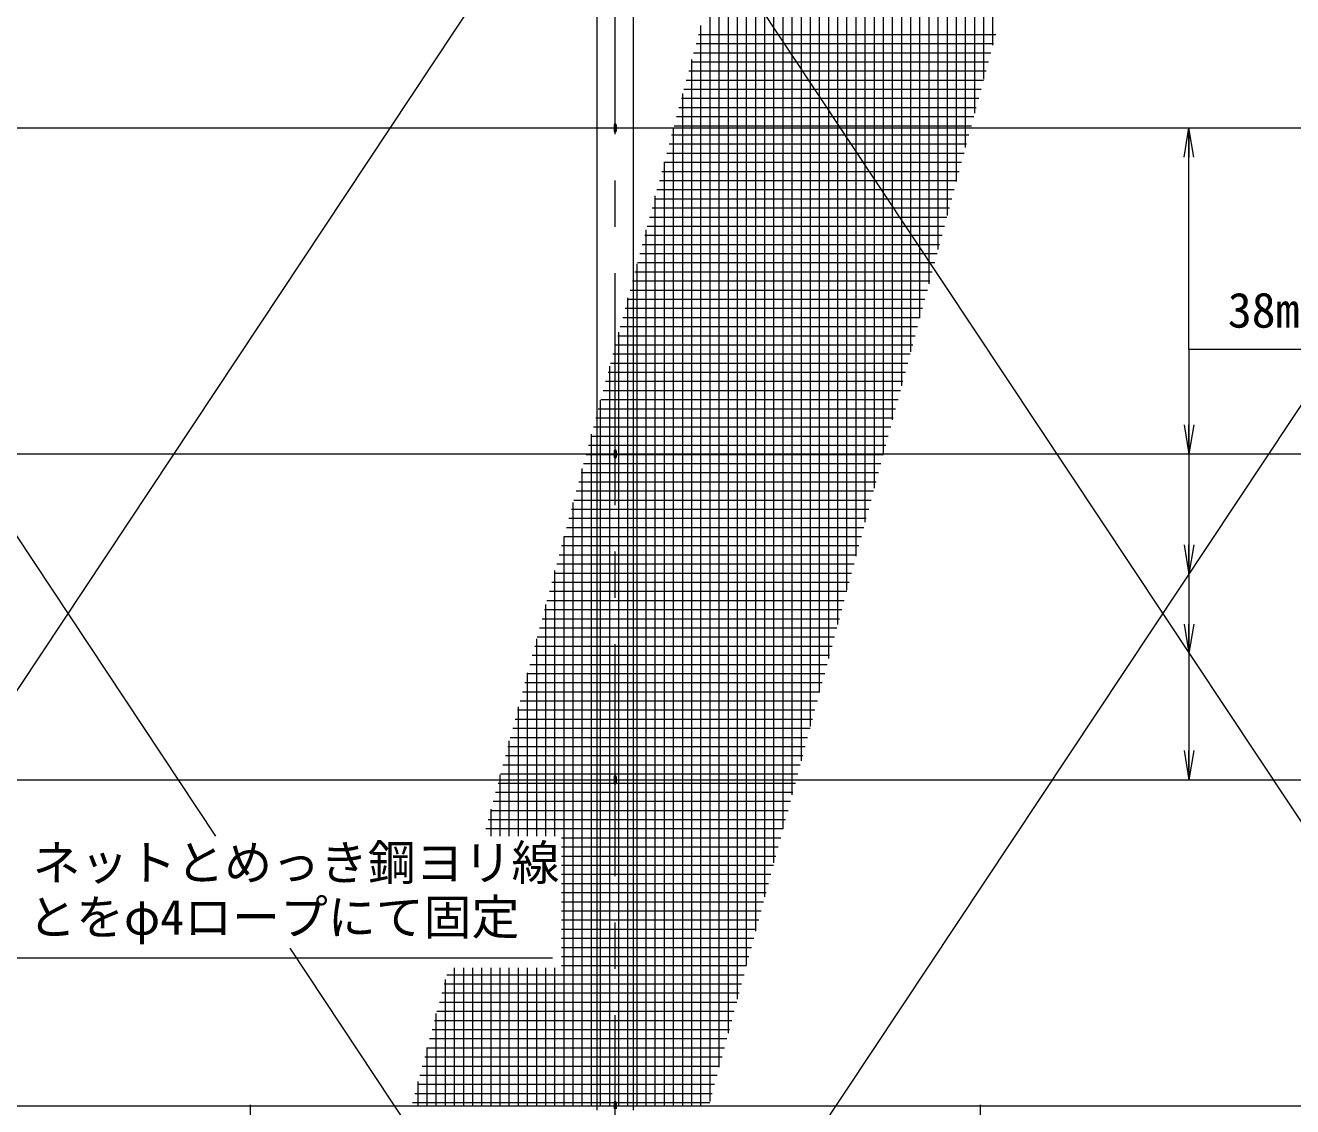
# Model space of a CAD drawing. Units: millimetres at full size; details may follow other scales. Extents: x -16800 to 16800, y -11880 to 11880.
# Drawn here: x -10902 to -3958, y -492 to 5430 of the extents above; entities that cross this region are included whole.
import ezdxf
from ezdxf.enums import TextEntityAlignment as Align

# ---------------------------------------------------------------- set-up
doc = ezdxf.new("R2010")
doc.units = ezdxf.units.MM
doc.header["$LTSCALE"] = 40
doc.linetypes.add('USER1', pattern=[50.8, 31.75, -6.35, 6.35, -6.35])
for name, color, linetype, lineweight in [('0-0_D-STR1', 1, 'Continuous', 18), ('0-1_D-BMK', 2, 'USER1', 13), ('0-2_D-STR3', 3, 'Continuous', 13), ('0-7_0', 7, 'Continuous', 18), ('0-9_D-STR-TXT', 7, 'Continuous', 13), ('0-A_D-STR2', 7, 'Continuous', 13)]:
    doc.layers.add(name, color=color, linetype=linetype, lineweight=lineweight)
doc.styles.add('ＭＳ ゴシック', font='')
doc.styles.get('ＭＳ ゴシック').set_extended_font_data('MS Gothic')

# ---------------------------------------------------------------- blocks, each defined once
blk = doc.blocks.new('_Open')
at = {"layer": '0-7_0'}
blk.add_line((-40, 6.67), (0, 0), dxfattribs=at)
blk.add_lwpolyline([(-40, -6.67), (0, 0), (-40, 0)], dxfattribs=at)

msp = doc.modelspace()

# ---------------------------------------------------------------- linework, layer by layer
at = {"layer": '0-0_D-STR1'}
msp.add_line((-7570.08, -512.48), (-7570.08, 6757.52), dxfattribs=at)
msp.add_lwpolyline([(-7570.08, 6757.52), (-7770.08, 6757.52), (-7770.08, -512.48)], dxfattribs=at)
at = {"layer": '0-1_D-BMK'}
for p, q in [((-7670.08, -3293.48), (-7670.08, 6808.52)), ((-9670.08, -482.48), (-9670.08, -607.89)), ((-5670.08, -482.48), (-5670.08, -2582.48))]:
    msp.add_line(p, q, dxfattribs=at)
at = {"layer": '0-2_D-STR3'}
for p, q in [((-13367.5, -1861.01), (-8260.04, 5836.59)), ((-13075.91, 5836.59), (-9859.97, 989.76)), ((-7079.9, 5836.74), (-2791.5, -621.65)), ((-12888.4, 4867.52), (-870.08, 4867.52)), ((-7676.08, 4884.52), (-7676.08, 4850.52)), ((-7664.08, 4884.52), (-7664.08, 4850.52)), ((-7371.64, -1861.07), (-3749.63, 3593.74)), ((-12888.4, 3082.52), (-870.08, 3082.52)), ((-7676.08, 3099.52), (-7676.08, 3065.52)), ((-7664.08, 3099.52), (-7664.08, 3065.52)), ((-12888.4, 1297.52), (-870.08, 1297.52)), ((-7676.08, 1314.52), (-7676.08, 1280.52)), ((-7664.08, 1314.52), (-7664.08, 1280.52)), ((-9452.16, 375.14), (-8799.91, -607.89)), ((-7676.08, -470.48), (-7676.08, -504.48)), ((-7664.08, -470.48), (-7664.08, -504.48)), ((-12888.4, -487.48), (-870.08, -487.48))]:
    msp.add_line(p, q, dxfattribs=at)
for centre, start, end in [((-7670.08, 4884.52), 0, 180), ((-7670.08, 4850.52), 180, 0), ((-7670.08, 3099.52), 0, 180), ((-7670.08, 3065.52), 180, 0), ((-7670.08, 1314.52), 0, 180), ((-7670.08, 1280.52), 180, 0), ((-7670.08, -470.48), 0, 180)]:
    msp.add_arc(centre, 6, start, end, dxfattribs=at)
at = {"layer": '0-9_D-STR-TXT'}
for q in [(-4526.15, 1299.52), (-4526.15, 2426.29), (-4526.15, 1992.76), (-4526.15, 3084.52)]:
    msp.add_line((-4526.15, 3654.64), q, dxfattribs=at)
for points in [[(-1855.45, 3654.64), (-4526.15, 3654.64), (-4526.15, 4865.52)], [(-8014.17, 321.52), (-11063.55, 321.52), (-11376.79, -485.61)]]:
    msp.add_lwpolyline(points, dxfattribs=at)
at = {"layer": '0-A_D-STR2'}
for p, q in [((-6850, 655.98), (-6850, 6657.52)), ((-6800, 842.59), (-6800, 6657.52)), ((-6750, 1029.19), (-6750, 6657.52)), ((-6700, 1215.79), (-6700, 6657.52)), ((-6650, 1402.39), (-6650, 6657.52)), ((-6600, 1589), (-6600, 6657.52)), ((-6550, 1775.6), (-6550, 6657.52)), ((-6500, 1962.2), (-6500, 6657.52)), ((-6450, 2148.8), (-6450, 6657.52)), ((-6400, 2335.41), (-6400, 6657.52)), ((-6350, 2522.01), (-6350, 6657.52)), ((-6300, 2708.61), (-6300, 6657.52)), ((-6250, 2895.21), (-6250, 6657.52)), ((-6200, 3081.82), (-6200, 6657.52)), ((-6150, 3268.42), (-6150, 6657.52)), ((-6100, 3455.02), (-6100, 6657.52)), ((-6050, 3641.62), (-6050, 6657.52)), ((-6000, 3828.23), (-6000, 6657.52)), ((-5950, 4014.83), (-5950, 6657.52)), ((-5900, 4201.43), (-5900, 6657.52)), ((-5850, 4388.03), (-5850, 6657.52)), ((-5800, 4574.64), (-5800, 6657.52)), ((-5750, 4761.24), (-5750, 6657.52)), ((-5700, 4947.84), (-5700, 6657.52)), ((-5650, 5134.44), (-5650, 6657.52)), ((-5600, 5321.05), (-5600, 6657.52)), ((-6900, 469.38), (-6900, 6548.86)), ((-6950, 282.78), (-6950, 6362.25)), ((-7000, 96.18), (-7000, 6175.65)), ((-7050, -90.43), (-7050, 5989.05)), ((-7100, -277.03), (-7100, 5802.45)), ((-7150, -463.63), (-7150, 5615.84)), ((-7200, -487.48), (-7200, 5429.24)), ((-7213.2, 5380), (-5584.2, 5380)), ((-7239.99, 5280), (-5611, 5280)), ((-7226.59, 5330), (-5597.6, 5330)), ((-7253.39, 5230), (-5624.4, 5230)), ((-7250, -487.48), (-7250, 5242.64)), ((-7266.79, 5180), (-5637.79, 5180)), ((-7293.58, 5080), (-5664.59, 5080)), ((-7280.18, 5130), (-5651.19, 5130)), ((-7306.98, 5030), (-5677.99, 5030)), ((-7300, -487.48), (-7300, 5056.04)), ((-7333.77, 4930), (-5704.78, 4930)), ((-7320.37, 4980), (-5691.38, 4980)), ((-7350, -487.48), (-7350, 4869.43)), ((-7347.17, 4880), (-5718.18, 4880)), ((-7360.57, 4830), (-5731.58, 4830)), ((-7387.36, 4730), (-5758.37, 4730)), ((-7373.96, 4780), (-5744.97, 4780)), ((-7400.76, 4680), (-5771.77, 4680)), ((-7400, -487.48), (-7400, 4682.83)), ((-7414.16, 4630), (-5785.17, 4630)), ((-7440.95, 4530), (-5811.96, 4530)), ((-7427.55, 4580), (-5798.56, 4580)), ((-7454.35, 4480), (-5825.36, 4480)), ((-7450, -487.48), (-7450, 4496.23)), ((-7481.14, 4380), (-5852.15, 4380)), ((-7467.75, 4430), (-5838.76, 4430)), ((-7500, -487.48), (-7500, 4309.63)), ((-7494.54, 4330), (-5865.55, 4330)), ((-7507.94, 4280), (-5878.95, 4280)), ((-7534.73, 4180), (-5905.74, 4180)), ((-7521.34, 4230), (-5892.35, 4230)), ((-7550, -487.48), (-7550, 4123.02)), ((-7548.13, 4130), (-5919.14, 4130)), ((-7574.93, 4030), (-5945.94, 4030)), ((-7561.53, 4080), (-5932.54, 4080)), ((-7588.32, 3980), (-5959.33, 3980)), ((-7601.72, 3930), (-5972.73, 3930)), ((-7600, -487.48), (-7600, 3936.42)), ((-7628.52, 3830), (-5999.53, 3830)), ((-7615.12, 3880), (-5986.13, 3880)), ((-7650, -487.48), (-7650, 3749.82)), ((-7641.91, 3780), (-6012.92, 3780)), ((-7655.31, 3730), (-6026.32, 3730)), ((-7682.11, 3630), (-6053.12, 3630)), ((-7668.71, 3680), (-6039.72, 3680)), ((-7700, -487.48), (-7700, 3563.22)), ((-7695.5, 3580), (-6066.51, 3580)), ((-7722.3, 3480), (-6093.31, 3480)), ((-7708.9, 3530), (-6079.91, 3530)), ((-7735.7, 3430), (-6106.71, 3430)), ((-7750, -487.48), (-7750, 3376.61)), ((-7749.09, 3380), (-6120.1, 3380)), ((-7775.89, 3280), (-6146.9, 3280)), ((-7762.49, 3330), (-6133.5, 3330)), ((-7789.29, 3230), (-6160.3, 3230)), ((-7816.08, 3130), (-6187.09, 3130)), ((-7802.68, 3180), (-6173.69, 3180)), ((-7800, -487.48), (-7800, 3190.01)), ((-7829.48, 3080), (-6200.49, 3080)), ((-7850, -487.48), (-7850, 3003.41)), ((-7842.88, 3030), (-6213.89, 3030)), ((-7869.67, 2930), (-6240.68, 2930)), ((-7856.27, 2980), (-6227.28, 2980)), ((-7883.07, 2880), (-6254.08, 2880)), ((-7909.86, 2780), (-6280.87, 2780)), ((-7900, -487.48), (-7900, 2816.81)), ((-7896.47, 2830), (-6267.48, 2830)), ((-7923.26, 2730), (-6294.27, 2730)), ((-7936.66, 2680), (-6307.67, 2680)), ((-7963.45, 2580), (-6334.46, 2580)), ((-7950.06, 2630), (-6321.06, 2630)), ((-7950, -487.48), (-7950, 2630.2)), ((-7976.85, 2530), (-6347.86, 2530)), ((-8000, 989.76), (-8000, 2443.6)), ((-7990.25, 2480), (-6361.26, 2480)), ((-8017.04, 2380), (-6388.05, 2380)), ((-8003.65, 2430), (-6374.65, 2430)), ((-8030.44, 2330), (-6401.45, 2330)), ((-8057.24, 2230), (-6428.24, 2230)), ((-8050, 989.76), (-8050, 2257)), ((-8043.84, 2280), (-6414.85, 2280)), ((-8070.63, 2180), (-6441.64, 2180)), ((-8084.03, 2130), (-6455.04, 2130)), ((-8110.83, 2030), (-6481.83, 2030)), ((-8100, 989.76), (-8100, 2070.4)), ((-8097.43, 2080), (-6468.44, 2080)), ((-8124.22, 1980), (-6495.23, 1980)), ((-8151.02, 1880), (-6522.03, 1880)), ((-8150, 989.76), (-8150, 1883.79)), ((-8137.62, 1930), (-6508.63, 1930)), ((-8164.41, 1830), (-6535.42, 1830)), ((-8177.81, 1780), (-6548.82, 1780)), ((-8204.61, 1680), (-6575.62, 1680)), ((-8200, 989.76), (-8200, 1697.19)), ((-8191.21, 1730), (-6562.22, 1730)), ((-8218, 1630), (-6589.01, 1630)), ((-8244.8, 1530), (-6615.81, 1530)), ((-8231.4, 1580), (-6602.41, 1580)), ((-8258.2, 1480), (-6629.21, 1480)), ((-8250, 989.76), (-8250, 1510.59)), ((-8271.59, 1430), (-6642.6, 1430)), ((-8300, 989.76), (-8300, 1323.99)), ((-8298.39, 1330), (-6669.4, 1330)), ((-8284.99, 1380), (-6656, 1380)), ((-8311.79, 1280), (-6682.8, 1280)), ((-8325.18, 1230), (-6696.19, 1230)), ((-8351.98, 1130), (-6722.99, 1130)), ((-8350, 989.76), (-8350, 1137.38)), ((-8338.58, 1180), (-6709.59, 1180)), ((-8365.38, 1080), (-6736.39, 1080)), ((-8378.77, 1030), (-6749.78, 1030)), ((-7963.57, 980), (-6763.18, 980)), ((-7963.57, 930), (-6776.58, 930)), ((-7963.57, 880), (-6789.98, 880)), ((-7963.57, 830), (-6803.37, 830)), ((-7963.57, 780), (-6816.77, 780)), ((-7963.57, 730), (-6830.17, 730)), ((-7963.57, 680), (-6843.57, 680)), ((-7963.57, 630), (-6856.96, 630)), ((-7963.57, 580), (-6870.36, 580)), ((-7963.57, 530), (-6883.76, 530)), ((-7963.57, 480), (-6897.16, 480)), ((-7963.57, 430), (-6910.55, 430)), ((-7963.57, 380), (-6923.95, 380)), ((-7963.57, 330), (-6937.35, 330)), ((-7963.57, 280), (-6950.75, 280)), ((-8593.13, 230), (-6964.14, 230)), ((-8550, -487.48), (-8550, 268.24)), ((-8500, -487.48), (-8500, 268.24)), ((-8450, -487.48), (-8450, 268.24)), ((-8400, -487.48), (-8400, 268.24)), ((-8350, -487.48), (-8350, 268.24)), ((-8300, -487.48), (-8300, 268.24)), ((-8250, -487.48), (-8250, 268.24)), ((-8200, -487.48), (-8200, 268.24)), ((-8150, -487.48), (-8150, 268.24)), ((-8100, -487.48), (-8100, 268.24)), ((-8050, -487.48), (-8050, 268.24)), ((-8000, -487.48), (-8000, 268.24)), ((-8606.53, 180), (-6977.54, 180)), ((-8600, -487.48), (-8600, 204.37)), ((-8633.33, 80), (-7004.34, 80)), ((-8619.93, 130), (-6990.94, 130)), ((-8650, -487.48), (-8650, 17.77)), ((-8646.72, 30), (-7017.73, 30)), ((-8660.12, -20), (-7031.13, -20)), ((-8686.92, -120), (-7057.93, -120)), ((-8673.52, -70), (-7044.53, -70)), ((-8700.31, -170), (-7071.32, -170)), ((-8700, -487.48), (-8700, -168.83)), ((-8727.11, -270), (-7098.12, -270)), ((-8713.71, -220), (-7084.72, -220)), ((-8740.51, -320), (-7111.51, -320)), ((-8753.9, -370), (-7124.91, -370)), ((-8750, -487.48), (-8750, -355.44)), ((-8780.7, -470), (-7151.71, -470)), ((-8767.3, -420), (-7138.31, -420))]:
    msp.add_line(p, q, dxfattribs=at)

# ---------------------------------------------------------------- block references
at = {"layer": '0-9_D-STR-TXT', "xscale": 4, "yscale": 4}
for p, rotation in [((-4526.15, 4867.52), 90), ((-4526.15, 3082.52), 270), ((-4526.15, 2424.29), 270), ((-4526.15, 1990.76), 270), ((-4526.15, 1297.52), 270)]:
    msp.add_blockref('_Open', p, dxfattribs=dict(at, rotation=rotation))

# ---------------------------------------------------------------- texts
at = {"layer": '0-9_D-STR-TXT', "style": 'ＭＳ ゴシック'}
for s, p in [('38mm めっき鋼ヨリ線', (-4313.32, 3716.15)), ('ネットとめっき鋼ヨリ線', (-10861.88, 689.92)), ('とをφ4ロープにて固定', (-10886.25, 391.66))]:
    msp.add_text(s, height=192.4, dxfattribs=at).set_placement(p, align=Align.BOTTOM_LEFT)

doc.saveas('drawing.dxf')
